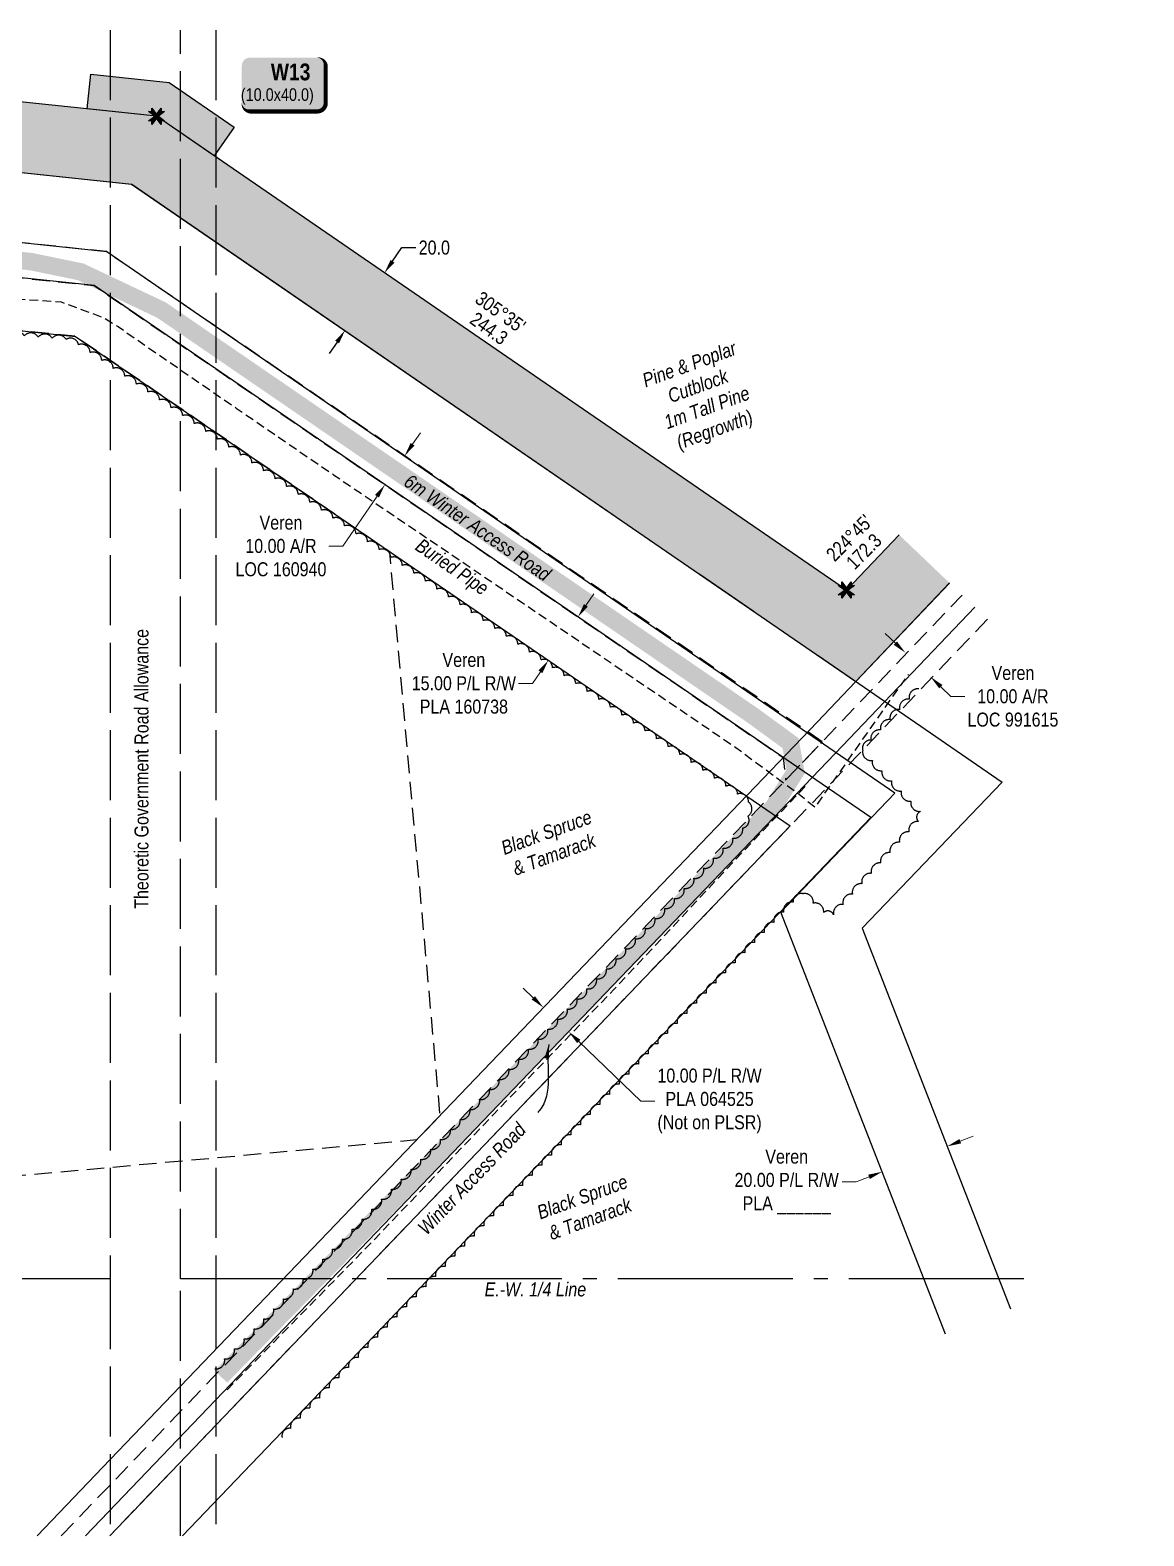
# Model space of a CAD drawing. Extents: x 407785 to 414058, y 6046536 to 6050431.
# Drawn here: x 410572 to 411368, y 6048574 to 6049649 of the extents above; entities that cross this region are included whole.
import ezdxf
from ezdxf.enums import TextEntityAlignment as Align

# ---------------------------------------------------------------- set-up
doc = ezdxf.new("R2010")
doc.units = 0
doc.header["$LTSCALE"] = 5
doc.header["$PDSIZE"] = 0.5
for name, pattern in [('0', [1, 1, 0]), ('foc-ACCESSROAD', [3.75, 2.5, -1.25]), ('foc-QUARTERLINE', [33, 25, -3, 2, -3]), ('foc-UNSURVEYED', [12.5, 10, -2.5]), ('UG_PIPE', [1.875, 1.25, -0.625])]:
    doc.linetypes.add(name, pattern=pattern)
doc.layers.get('Defpoints').update_dxf_attribs({"color": 9})
for name, color, linetype, lineweight in [('AS-GENERAL', 48, 'Continuous', 18), ('C-AR-T', 13, 'Continuous', 9), ('C-RW-T', 13, 'Continuous', 9), ('F-RW-T', 190, 'Continuous', 9)]:
    doc.layers.add(name, color=color, linetype=linetype, lineweight=lineweight)
for name, color, linetype in [('AS-PIPE-UG', 44, 'UG_PIPE'), ('AS-ROADS', 254, 'Continuous'), ('C-AR', 13, 'foc-ACCESSROAD'), ('C-RW', 13, 'Continuous'), ('C-WS', 13, 'foc-ACCESSROAD'), ('F-RW', 190, 'Continuous'), ('L-BD1', 253, 'Continuous'), ('L-MON', 1, 'Continuous'), ('L-QSEC', 8, 'foc-QUARTERLINE'), ('L-ROAD-T', 7, 'Continuous'), ('L-USEC', 7, 'foc-UNSURVEYED'), ('P-PROPOSED', 10, 'Continuous'), ('P-PROPOSED-H', 21, 'Continuous'), ('P-TEMP-BLOCKS', 250, 'Continuous'), ('P-TEMP-H', 41, 'Continuous'), ('P-TEMP_WORKSPACE', 46, 'Continuous'), ('P-TXT', 4, 'Continuous'), ('T-BUSH', 110, '0'), ('T-BUSH-T', 110, 'Continuous')]:
    doc.layers.add(name, color=color, linetype=linetype)
doc.styles.add('80', font='ARIALN.TTF', dxfattribs={"height": 10})
doc.styles.add('80CG', font='ARIALN.TTF', dxfattribs={"height": 10})
doc.styles.add('80L', font='ARIALN.TTF', dxfattribs={"height": 10})
doc.styles.add('BOLD', font='ARIALNB.TTF')
doc.dimstyles.new('Compass 5 000', dxfattribs={"dimscale": 5, "dimtxt": 9, "dimasz": 2, "dimexe": 0.2, "dimexo": 0.0625, "dimgap": 0.5, "dimtad": 0, "dimtih": 1, "dimtoh": 1, "dimzin": 0, "dimdsep": 46, "dimtxsty": '80CG', "dimcen": 0.1, "dimse1": 1, "dimse2": 1, "dimclrd": 256, "dimclrt": 256, "dimaunit": 1, "dimadec": 4, "dimazin": 0, "dimtfac": 0.06, "dimtofl": 0, "dimtmove": 0, "dimatfit": 1, "dimfxl": 0.2, "dimtolj": 1, "dimtzin": 0, "dimlwd": -1, "dimarcsym": 0})

# ---------------------------------------------------------------- blocks, each defined once
blk = doc.blocks.new('*D110')
at = {"layer": 'C-AR-T', "transparency": 16777216}
for p, q in [((411189.9645720148, 6049211.149110151), (411182.7428719965, 6049218.066266276)), ((411222.4216907378, 6049180.060729716), (411229.6433907561, 6049173.143573591)), ((411229.6433907561, 6049173.143573591), (411239.6433907561, 6049173.143573591))]:
    blk.add_line(p, q, dxfattribs=at)
for points in [[(411191.1174313691, 6049212.352726822), (411188.8117126604, 6049209.945493482), (411197.1862720326, 6049204.231954027)], [(411223.5745500922, 6049181.264346385), (411221.2688313834, 6049178.857113047), (411215.19999072, 6049186.97788584)]]:
    blk.add_solid(points, dxfattribs=at)
at = {"layer": 'Defpoints', "color": 0, "transparency": 16777216}
for p in [(411349.5412059175, 6049363.294668386), (411367.5549246049, 6049346.040600198), (411215.19999072, 6049186.97788584)]:
    blk.add_point(p, dxfattribs=at)
at = {"layer": 'C-AR-T', "transparency": 16777216, "insert": (411273.9783157217, 6049173.143573591), "char_height": 10, "attachment_point": 5, "style": '80CG'}
blk.add_mtext('\\A1;Veren\\P10.00 A/R\\PLOC 991615', dxfattribs=at)
blk = doc.blocks.new('*D111')
at = {"layer": 'C-RW-T', "transparency": 16777216}
for p, q in [((410968.8624032829, 6049238.115688995), (410974.5110170408, 6049246.367547126)), ((410930.7434645151, 6049182.429092549), (410920.7434645155, 6049182.429092549)), ((410936.3920783023, 6049190.680950723), (410930.7434645151, 6049182.429092549))]:
    blk.add_line(p, q, dxfattribs=at)
for points in [[(410967.4870935949, 6049239.057124622), (410970.2377129714, 6049237.174253369), (410963.213789525, 6049229.863830864)], [(410935.0167686143, 6049191.622386349), (410937.7673879908, 6049189.739515096), (410942.0406920603, 6049198.932808854)]]:
    blk.add_solid(points, dxfattribs=at)
at = {"layer": 'Defpoints', "color": 0, "transparency": 16777216}
for p in [(410684.6663668533, 6049420.536862193), (410663.4932693886, 6049389.605840182), (410963.213789525, 6049229.863830864)]:
    blk.add_point(p, dxfattribs=at)
at = {"layer": 'C-RW-T', "transparency": 16777216, "insert": (410881.6575163566, 6049182.429092549), "char_height": 10, "attachment_point": 5, "style": '80CG'}
blk.add_mtext('\\A1;Veren\\P15.00 P/L R/W\\PPLA 160738', dxfattribs=at)
blk = doc.blocks.new('*D112')
at = {"layer": 'C-RW-T', "transparency": 16777216}
for p, q in [((411236.3658897658, 6048855.442995355), (411245.6817471092, 6048859.078212262)), ((411161.8564480669, 6048826.368056546), (411151.8564480667, 6048826.368056546)), ((411171.1723054103, 6048830.003273454), (411161.8564480669, 6048826.368056546))]:
    blk.add_line(p, q, dxfattribs=at)
for points in [[(411235.7600202812, 6048856.995638246), (411236.9717592504, 6048853.890352464), (411227.0500324224, 6048851.807778448)], [(411170.5664359257, 6048831.555916344), (411171.7781748949, 6048828.450630562), (411180.4881627532, 6048833.63849036)]]:
    blk.add_solid(points, dxfattribs=at)
at = {"layer": 'Defpoints', "color": 0, "transparency": 16777216}
for p in [(411225.0218051788, 6048857.005453344), (411178.4599355096, 6048838.836165256), (411180.4881627532, 6048833.63849036)]:
    blk.add_point(p, dxfattribs=at)
at = {"layer": 'C-RW-T', "transparency": 16777216, "insert": (411112.3168846294, 6048826.368056546), "char_height": 10, "attachment_point": 5, "style": '80CG'}
blk.add_mtext('\\A1;Veren\\P20.00 P/L R/W\\PPLA ______', dxfattribs=at)
blk = doc.blocks.new('*D113')
at = {"layer": 'Defpoints', "color": 0, "transparency": 16777216}
for p in [(410930.8641811935, 6048942.975834694), (410956.5309295338, 6048933.637265958), (410948.9007735359, 6048925.680219514)]:
    blk.add_point(p, dxfattribs=at)
at = {"layer": 'F-RW-T', "transparency": 16777216}
for p, q in [((410931.2765639857, 6048957.854134633), (410924.0587907806, 6048964.775388129)), ((410963.7487027389, 6048926.716012461), (411008.1287177503, 6048884.159212003)), ((411008.1287177503, 6048884.159212003), (411018.1287177503, 6048884.159212003))]:
    blk.add_line(p, q, dxfattribs=at)
for points in [[(410932.4301062352, 6048959.057096834), (410930.1230217363, 6048956.651172432), (410938.4943371913, 6048950.932881137)], [(410964.9022449884, 6048927.918974662), (410962.5951604894, 6048925.51305026), (410956.5309295338, 6048933.637265958)]]:
    blk.add_solid(points, dxfattribs=at)
at = {"layer": 'F-RW-T', "transparency": 16777216, "insert": (411057.2146659088, 6048884.159212003), "char_height": 10, "attachment_point": 5, "style": '80CG'}
blk.add_mtext('\\A1;10.00 P/L R/W\\PPLA 064525\\P(Not on PLSR)', dxfattribs=at)
blk = doc.blocks.new('*D114')
at = {"layer": 'C-AR-T', "transparency": 16777216}
for p, q in [((410845.019016989, 6049353.172784041), (410850.6676307488, 6049361.424642171)), ((410819.6063911603, 6049316.04838645), (410795.2651295685, 6049280.489106614)), ((410795.2651295685, 6049280.489106614), (410785.2651295685, 6049280.489106614))]:
    blk.add_line(p, q, dxfattribs=at)
for points in [[(410843.643707301, 6049354.114219667), (410846.3943266775, 6049352.231348414), (410839.3704032297, 6049344.920925912)], [(410818.2310814722, 6049316.989822077), (410820.9817008488, 6049315.106950823), (410825.2550049201, 6049324.300244579)]]:
    blk.add_solid(points, dxfattribs=at)
at = {"layer": 'Defpoints', "color": 0, "transparency": 16777216}
for p in [(410839.3704032297, 6049344.920925912), (410889.2871639687, 6049310.751591309), (410875.171765659, 6049290.130909977)]:
    blk.add_point(p, dxfattribs=at)
at = {"layer": 'C-AR-T', "transparency": 16777216, "insert": (410750.9745429382, 6049280.489106614), "char_height": 10, "attachment_point": 5, "style": '80CG', "bg_fill": 3, "box_fill_scale": 1.1, "bg_fill_color": 256, "bg_fill_true_color": 13158600, "bg_fill_transparency": 0}
blk.add_mtext('\\A1;Veren\\P10.00 A/R\\PLOC 160940', dxfattribs=at)
blk = doc.blocks.new('*D115')
at = {"layer": 'Defpoints', "color": 0, "linetype": 'Continuous', "transparency": 16777216}
for p in [(410824.9964403613, 6049475.570954324), (410825.7204850204, 6049475.073967565), (410797.4798136894, 6049433.931005791)]:
    blk.add_point(p, dxfattribs=at)
at = {"layer": 'P-TXT', "transparency": 16777216}
for p, q in [((410830.655588062, 6049483.815591811), (410837.3502953523, 6049493.568904078)), ((410837.3502953523, 6049493.568904078), (410847.3502953523, 6049493.568904079)), ((410791.0966213294, 6049426.183355063), (410785.4374736287, 6049417.938717576))]:
    blk.add_line(p, q, dxfattribs=at)
at = {"layer": 'P-TXT', "linetype": 'Continuous', "transparency": 16777216}
for points in [[(410829.2814818141, 6049484.758783095), (410832.0296943099, 6049482.872400528), (410824.9964403613, 6049475.570954324)], [(410789.7225150815, 6049427.126546347), (410792.4707275773, 6049425.24016378), (410796.7557690302, 6049434.427992551)]]:
    blk.add_solid(points, dxfattribs=at)
at = {"layer": 'P-TXT', "linetype": 'Continuous', "transparency": 16777216, "insert": (410860.5562980804, 6049493.568904078), "char_height": 10, "attachment_point": 5, "style": '80CG'}
blk.add_mtext('\\A1;20.0', dxfattribs=at)
blk = doc.blocks.new('TEMP')
h = blk.add_hatch(color=255)
h.dxf.hatch_style = 1
h.paths.add_polyline_path([(-5.274161e-10, 0.2514284397220763), (-0.6656854269836912, 1.152061669657268), (-0.6656854269836914, 0.6656854303339061), (-1.152061663105632, 0.6656854303339061), (-0.2514284404497629, 5.273253e-10), (-1.152061661774314, -0.665685419564579), (-0.6656854224511335, -0.6656854195645793), (-0.6656854224511335, -1.152061655686338), (-5.273251e-10, -0.2514284436956587), (0.6656854183820542, -1.152061663420681), (0.6656854183820542, -0.6656854208922597), (1.152061656810019, -0.6656854053035205), (0.2514284429676993, 5.273253e-10), (1.152061671303363, 0.6656854258011663), (0.6656854287749412, 0.6656854258011663), (0.6656854131859291, 1.15206166422904)])
h.paths.add_polyline_path([(0.5656854229146121, 0.8485281473411305), (0.5656854319800914, 0.5656854258011663), (0.8485281444547581, 0.5656854258011663), (0.0831890339399251, 0), (0.8485281399220186, -0.5656854150320215), (0.5656854183820542, -0.5656854240973189), (0.5656854183820542, -0.8485281365719859), (0, -0.08318903609469999), (-0.5656854224511337, -0.8485281320390644), (-0.5656854224511337, -0.5656854195645792), (-0.8485281349258001, -0.5656854195645794), (-0.0831890328488955, 0), (-0.8485281394583584, 0.5656854303339058), (-0.5656854269836913, 0.5656854303339061), (-0.5656854269836913, 0.8485281428085727), (0, 0.0831890306941206)], flags=16)
h = blk.add_hatch(color=1)
h.dxf.hatch_style = 1
h.paths.add_polyline_path([(0, 0.0831890306941205), (-0.5656854269836911, 0.8485281428085727), (-0.5656854269836912, 0.5656854303339061), (-0.8485281394583578, 0.5656854303339061), (-0.0831890328488953, -1e-16), (-0.8485281349258001, -0.5656854195645793), (-0.5656854224511337, -0.5656854195645793), (-0.5656854224511337, -0.848528132039064), (0, -0.08318903609469999), (0.5656854183820542, -0.8485281365719856), (0.5656854183820542, -0.5656854240973191), (0.8485281399220184, -0.5656854150320213), (0.0831890339399251, -1e-16), (0.8485281444547581, 0.5656854258011663), (0.5656854319800914, 0.5656854258011663), (0.5656854229146121, 0.8485281473411308)])
at = {"color": 1}
for p, q in [((-0.0831890328488953, 0), (0.0831890339399252, 0)), ((0, 0.0831890306941205), (0, -0.08318903609469999))]:
    blk.add_line(p, q, dxfattribs=at)
at = {"color": 255, "flags": 128}
blk.add_lwpolyline([(-0.251428440449763, 5.27325e-10), (-1.152061663105632, 0.6656854303339061), (-0.6656854269836914, 0.6656854303339061), (-0.6656854269836914, 1.152061669657268), (-5.274159999999999e-10, 0.2514284397220763), (0.6656854131859291, 1.15206166422904), (0.6656854287749412, 0.6656854258011663), (1.152061671303363, 0.6656854258011663), (0.2514284429676991, 5.27325e-10), (1.152061656810019, -0.6656854053035204), (0.6656854183820542, -0.6656854208922596), (0.6656854183820542, -1.152061663420681), (-5.27325e-10, -0.2514284436956586), (-0.6656854224511335, -1.152061655686338), (-0.6656854224511335, -0.6656854195645793), (-1.152061661774314, -0.6656854195645793)], close=True, dxfattribs=at)
at = {"color": 1, "flags": 128}
blk.add_lwpolyline([(-0.0831890328488953, 0), (-0.8485281394583578, 0.5656854303339061), (-0.5656854269836913, 0.5656854303339061), (-0.5656854269836913, 0.8485281428085727), (0, 0.0831890306941205), (0.5656854229146121, 0.8485281473411305), (0.5656854319800914, 0.5656854258011663), (0.8485281444547581, 0.5656854258011663), (0.0831890339399252, 0), (0.8485281399220184, -0.5656854150320214), (0.5656854183820542, -0.5656854240973189), (0.5656854183820542, -0.8485281365719856), (0, -0.08318903609469999), (-0.5656854224511335, -0.848528132039064), (-0.5656854224511335, -0.5656854195645792), (-0.8485281349258001, -0.5656854195645792)], close=True, dxfattribs=at)
blk = doc.blocks.new('*U128')
h = blk.add_hatch(color=191)
edge = h.paths.add_edge_path()
edge.add_line((-23.99999999999998, -20), (23.99999999999998, -20))
edge.add_arc((23.99999999999998, -14), 6, 270, 360)
edge.add_line((29.99999999999998, -14), (29.99999999999998, 12.5))
edge.add_arc((23.99999999999998, 12.5), 6, 0, 90)
edge.add_line((23.99999999999998, 18.5), (-23.99999999999998, 18.5))
edge.add_arc((-23.99999999999998, 12.5), 6, 90, 180)
edge.add_line((-29.99999999999998, 12.5), (-29.99999999999998, -14))
edge.add_arc((-23.99999999999998, -14), 6, 180, 270)
at = {"color": 250, "flags": 128}
blk.add_lwpolyline([(-23.99999999999998, -20, 3, 3, 0), (23.99999999999998, -20, 3, 3, 0.414213562373095), (29.99999999999998, -14, 3, 3, 0), (29.99999999999998, 12.5, 3, 0, 0.414213562373095), (23.99999999999998, 18.5, 0, 0, 0), (-23.99999999999998, 18.5, 0, 0, 0.414213562373095), (-29.99999999999998, 12.5, 0, 0, 0), (-29.99999999999998, -14, 0, 3, 0.414213562373095)], format="xyseb", close=True, dxfattribs=at)
at = {"flags": 128}
blk.add_lwpolyline([(14.69112114905817, -10.31192281737396, 0, 7.499999999999998, 0), (-3.398394867633906e-15, 0, 0, 0, 0)], format="xyseb", dxfattribs=at)
at = {"color": 250}
for tag, p, height, style in [('TEMP_AREA_W1_001', (-9.212824010914055, 2.244292974654144), 12, 'BOLD'), ('ENTER_TEXT_001', (-30.65893587994544, -12.47010782646594), 9, '80')]:
    blk.add_attdef(tag, p, '', height=height, dxfattribs=dict(at, style=style))

msp = doc.modelspace()

# ---------------------------------------------------------------- hatches: boundary and pattern name
at = {"layer": 'P-PROPOSED-H', "linetype": 'Continuous'}
h = msp.add_hatch(color=256, dxfattribs=at)
h.dxf.hatch_style = 1
h.paths.add_polyline_path([(411192.5978581518, 6049288.543248881), (411154.9697786585, 6049249.076113087), (410662.1079205522, 6049587.378197976), (410437.5284258355, 6049611.024040682), (410324.5046889901, 6049600.969768992), (410282.9554334854, 6049572.147259084), (410041.8189943646, 6049550.576174601), (410046.2690562944, 6049500.799343629), (410300.5769855409, 6049523.548695985), (410342.1153700307, 6049552.363664647), (410437.1222456464, 6049560.815207367), (410644.273234913, 6049539.004401683), (411161.7744279793, 6049183.789792105), (411228.768442732, 6049254.058110675)])
at = {"layer": 'P-TEMP-H'}
h = msp.add_hatch(color=256, dxfattribs=at)
h.dxf.hatch_style = 1
h.paths.add_polyline_path([(410612.4045634409, 6049592.611435176), (410615.0211820354, 6049617.463113731), (410671.0257534434, 6049611.566425391), (410717.4547247188, 6049579.697418846), (410703.3130522334, 6049559.094853005), (410662.1079205522, 6049587.378197976)])

# ---------------------------------------------------------------- linework, layer by layer
at = {"layer": 'AS-PIPE-UG', "flags": 128}
for points in [[(410403.0896594545, 6049470.761125834), (410463.5558742539, 6049465.788287575), (410511.2151563398, 6049461.827509369), (410561.4908010701, 6049457.129551593), (410593.9591867746, 6049454.778073808), (410624.8457601062, 6049443.373031694), (410634.6889811705, 6049437.165730051), (410655.9297476205, 6049422.39964899), (410718.9373576528, 6049379.043496314), (410788.597075954, 6049331.379216401), (410882.5287430232, 6049267.77936381), (410985.4739918084, 6049198.009693306), (411075.9871449362, 6049136.653865223), (411107.3535096985, 6049113.408969992), (411121.339929677, 6049103.19341078), (411132.6650065654, 6049093.957425752), (411199.3160327718, 6049188.786202845)], [(411125.5481003478, 6049108.84595357), (411080.5701526619, 6049061.718940102), (410988.8975035782, 6048963.786512198), (410903.0423255865, 6048874.782702953), (410816.9522497082, 6048784.416985726), (410712.0753406321, 6048677.553440271)]]:
    msp.add_lwpolyline(points, dxfattribs=at)
at = {"layer": 'AS-ROADS', "const_width": 12.49456849999994, "flags": 128}
msp.add_lwpolyline([(410708.0820765395, 6048687.344184155), (410896.8675098334, 6048880.142872844), (411102.6255649777, 6049093.874961593), (411118.7160702925, 6049119.471334634), (411115.1076389092, 6049139.72503018), (411088.054399193, 6049159.446457093), (410665.5730555888, 6049449.015578817), (410607.8956284795, 6049476.296219672), (410572.5884768118, 6049483.558062885), (410459.3876862018, 6049495.500371476), (410427.2116734006, 6049491.164756194), (410401.2804459357, 6049473.414972183), (410383.1458292148, 6049453.576096324)], dxfattribs=at)
at = {"layer": 'C-AR', "flags": 128}
for points in [[(410593.9889715696, 6048573.615783369), (411143.2678768135, 6049146.426845228), (411237.7197250082, 6049245.51964189)], [(411255.8082170432, 6049228.278312942), (411161.3304597923, 6049129.158334168), (410805.2536350741, 6048757.826498711), (410703.0726816544, 6048651.267918229), (410628.6106426484, 6048573.615783369)]]:
    msp.add_lwpolyline(points, dxfattribs=at)
at = {"layer": 'C-RW', "flags": 128}
for points in [[(410680.5431488838, 6048573.615783369), (411172.4727417342, 6049086.620578409), (410617.4956982312, 6049466.516950189), (410436.507424992, 6049485.544517423), (410346.3452531805, 6049301.859247565), (410232.2716456362, 6049291.646937821)], [(410232.2716456362, 6049291.646937821), (410215.6964223891, 6049290.16305984), (410219.0387415966, 6049252.828664441), (410370.6987275679, 6049266.405851878), (410458.621734581, 6049445.529324015), (410604.1468024966, 6049430.230056471), (411114.8232153701, 6049080.658630629), (410628.6106426484, 6048573.615783369)]]:
    msp.add_lwpolyline(points, dxfattribs=at)
at = {"layer": 'C-RW'}
for points in [[(411050.2917784806, 6049260.306911671), (411088.353052526, 6049234.167507102)], [(411134.7918382073, 6049202.274664926), (411266.3544534187, 6049111.92118854), (411166.2674770504, 6049007.573343273), (411272.3232629008, 6048735.787478318)]]:
    msp.add_lwpolyline(points, dxfattribs=at)
at = {"layer": 'F-RW', "flags": 128}
for points in [[(410576.6777198266, 6048573.615783369), (410628.9764644527, 6048628.154671999), (410628.9764644527, 6048628.154671999), (410628.9764644527, 6048628.154671999), (411134.2365853238, 6049155.061100772), (411228.6754789907, 6049254.140306371)], [(411246.7639710261, 6049236.898977423), (411152.299168303, 6049137.792589691), (410611.2998071045, 6048573.615783369)]]:
    msp.add_lwpolyline(points, dxfattribs=at)
at = {"layer": 'L-QSEC'}
for p, q in [((410628.9764644527, 6048757.066375286), (409852.107897114, 6048757.066450138)), ((411281.7519196278, 6048757.066433342), (410679.2471113552, 6048757.066375286))]:
    msp.add_line(p, q, dxfattribs=at)
at = {"layer": 'L-USEC'}
for p, q in [((410628.9764644527, 6049648.918551242), (410628.9764644527, 6048757.066370435)), ((410679.2471113552, 6048757.066375286), (410679.2471113552, 6049648.918551241)), ((410704.3816851333, 6049648.918551242), (410704.3816851333, 6048757.066377708)), ((410628.9764644527, 6048757.066375286), (410628.9764644527, 6048573.615783369)), ((410679.2471113552, 6048573.615783369), (410679.2471113552, 6048757.066375286)), ((410704.3816851333, 6048757.066368014), (410704.3816851333, 6048573.615783369))]:
    msp.add_line(p, q, dxfattribs=at)
at = {"layer": 'P-TEMP_WORKSPACE', "flags": 128}
msp.add_lwpolyline([(410612.4045634409, 6049592.611435176), (410615.0211820354, 6049617.463113731), (410671.0257534434, 6049611.566425391), (410717.4547247188, 6049579.697418846), (410703.3130522334, 6049559.094853005), (410662.1079205522, 6049587.378197976)], close=True, dxfattribs=at)
at = {"layer": 'T-BUSH', "flags": 128}
for points in [[(410703.6856385374, 6048692.933408162, 0.52056705), (410710.6964365644, 6048700.058141555, 0.52056705), (410717.7072345896, 6048707.182874947, 0.52056705), (410724.7180326159, 6048714.307608352, 0.52056705), (410731.7288306426, 6048721.432341732, 0.52056705), (410738.7396286685, 6048728.557075125, 0.52056705), (410745.7504266949, 6048735.681808529, 0.52056705), (410752.7612247216, 6048742.806541909, 0.52056705), (410759.7720227479, 6048749.931275303, 0.52056705), (410766.7828207738, 6048757.056008707, 0.52056705), (410773.7936188001, 6048764.180742088, 0.52056705), (410780.8044168269, 6048771.30547548, 0.52056705), (410787.8152148527, 6048778.430208873, 0.52056705), (410794.8260128798, 6048785.554942265, 0.52056705), (410801.8368109058, 6048792.679675658, 0.52056705), (410808.8476089321, 6048799.80440905, 0.52056705), (410815.858406958, 6048806.929142443, 0.52056705), (410822.8692049843, 6048814.053875836, 0.52056705), (410829.8800030111, 6048821.178609228, 0.52056705), (410836.890801037, 6048828.303342621, 0.52056705), (410843.9015990632, 6048835.428076013, 0.52056705), (410850.91239709, 6048842.552809406, 0.52056705), (410857.9231951163, 6048849.67754281, 0.52056705), (410864.9339931422, 6048856.802276191, 0.52056705), (410871.9447911686, 6048863.927009583, 0.52056705), (410878.9555891961, 6048871.051742988, 0.52056705), (410885.9663872216, 6048878.176476369, 0.52056705), (410892.9677145852, 6048885.310459633, 0.52056705), (410899.9251237808, 6048892.487337247, 0.52056705), (410906.8825329748, 6048899.664214853, 0.52056705), (410913.8399421696, 6048906.841092461, 0.52056705), (410920.7973513636, 6048914.017970067, 0.52056705), (410927.7547605582, 6048921.194847674, 0.52056705), (410934.7121697517, 6048928.371725281, 0.52056705), (410941.6695789461, 6048935.54860288, 0.52056705), (410948.6269881409, 6048942.725480488, 0.52056705), (410955.5843973349, 6048949.902358094, 0.52056705), (410962.5418065297, 6048957.079235707, 0.52056705), (410969.4992157237, 6048964.256113314, 0.52056705), (410976.4566249186, 6048971.432990921, 0.52056705), (410983.4140341126, 6048978.609868528, 0.52056705), (410990.371443307, 6048985.786746135, 0.52056705), (410997.3288525018, 6048992.963623742, 0.52056705), (411004.2862616958, 6049000.140501341, 0.52056705), (411011.2436708906, 6049007.31737896, 0.52056705), (411018.2010800846, 6049014.494256555, 0.52056705), (411025.1584892794, 6049021.671134168, 0.52056705), (411032.1158984735, 6049028.848011775, 0.52056705), (411039.0733076679, 6049036.024889382, 0.52056705), (411046.0307168627, 6049043.201767, 0.52056705), (411052.9881260567, 6049050.378644596, 0.52056705), (411059.9455352515, 6049057.555522203, 0.52056705), (411066.9029444455, 6049064.732399802, 0.52056705), (411073.8603536403, 6049071.909277408, 0.52056705), (411080.8177628344, 6049079.086155028, 0.52056705), (411084.6728802095, 6049087.599991977, 0.52056705), (411085.1119633993, 6049097.585998216, 0.52056705), (411077.1924179978, 6049103.407162572, 0.52056705), (411068.9558309814, 6049109.070355072, 0.52056705), (411060.7067070661, 6049114.715230501, 0.52056705), (411052.446109872, 6049120.343342868, 0.52056705), (411044.1855126785, 6049125.971455247, 0.52056705), (411035.9249154853, 6049131.59956762, 0.52056705), (411027.6643182912, 6049137.227679994, 0.52056705), (411019.4037210976, 6049142.855792367, 0.52056705), (411011.1431239044, 6049148.483904741, 0.52056705), (411002.8825267115, 6049154.112017114, 0.52056705), (410994.6219295167, 6049159.740129479, 0.52056705), (410986.3613323231, 6049165.36824186, 0.52056705), (410978.1007351299, 6049170.996354226, 0.52056705), (410969.8401379363, 6049176.624466606, 0.52056705), (410961.5795407422, 6049182.252578973, 0.52056705), (410953.3189435486, 6049187.880691352, 0.52056705), (410945.0583463554, 6049193.508803719, 0.52056705), (410936.7977491618, 6049199.136916099, 0.52056705), (410928.5371519677, 6049204.765028466, 0.52056705), (410920.2765547741, 6049210.393140846, 0.52056705), (410912.0159575809, 6049216.021253211, 0.52056705), (410903.7553603869, 6049221.649365592, 0.52056705), (410895.494763194, 6049227.277477958, 0.52056705), (410887.2341659996, 6049232.905590339, 0.52056705), (410878.9735688072, 6049238.533702712, 0.52056705), (410870.7129716123, 6049244.161815085, 0.52056705), (410862.4523744187, 6049249.789927457, 0.52056705), (410854.1917772255, 6049255.418039831, 0.52056705), (410845.931180032, 6049261.046152204, 0.52056705), (410837.6705828379, 6049266.674264571, 0.52056705), (410829.4099856443, 6049272.302376951, 0.52056705), (410821.1493884511, 6049277.930489317, 0.52056705), (410812.8887912575, 6049283.558601697, 0.52056705), (410804.6281940634, 6049289.186714063, 0.52056705), (410796.3675968698, 6049294.814826444, 0.52056705), (410788.1069996766, 6049300.44293881, 0.52056705), (410779.8464024829, 6049306.07105119, 0.52056705), (410771.5858052897, 6049311.699163556, 0.52056705), (410763.3252080953, 6049317.327275936, 0.52056705), (410755.0646109021, 6049322.955388303, 0.52056705), (410746.804013708, 6049328.583500683, 0.52056705), (410738.5434165144, 6049334.21161305, 0.52056705), (410730.2828193208, 6049339.839725429, 0.52056705), (410722.0222221276, 6049345.467837802, 0.52056705), (410713.7616249335, 6049351.095950176, 0.52056705), (410705.50102774, 6049356.724062549, 0.52056705), (410697.2404305467, 6049362.352174923, 0.52056705), (410688.9798333531, 6049367.980287295, 0.52056705), (410680.7192361591, 6049373.608399661, 0.52056705), (410672.4586389654, 6049379.236512042, 0.52056705), (410664.1980417722, 6049384.864624408, 0.52056705), (410655.9374445786, 6049390.492736788, 0.52056705), (410647.6768473853, 6049396.120849155, 0.52056705), (410639.416250191, 6049401.748961534, 0.52056705), (410631.1556529978, 6049407.377073901, 0.52056705), (410622.8950558042, 6049413.005186293, 0.52056705), (410614.6344586101, 6049418.63329866, 0.52056705), (410606.3738614165, 6049424.26141104, 0.52056705), (410597.4755140325, 6049428.083453193, 0.52056705), (410587.5124827201, 6049428.890374465, 0.52056705), (410577.5494514067, 6049429.69729573, 0.52056705), (410567.586420095, 6049430.504217009, 0.52056705), (410557.6233887809, 6049431.311138281, 0.52056705), (410547.6603574684, 6049432.118059545, 0.52056705), (410539.8091331077, 6049430.017625806, 0.52056705), (410537.4955812188, 6049420.293398714, 0.52056705), (410535.18202933, 6049410.569171621, 0.52056705), (410526.7072797263, 6049409.554025776, 0.52056705), (410516.7675292523, 6049410.60971294, 0.52056705), (410506.8277787775, 6049411.665400104, 0.52056705), (410496.8880283036, 6049412.721087267, 0.52056705), (410486.9482778287, 6049413.776774443, 0.52056705), (410477.0085273547, 6049414.832461604, 0.52056705), (410467.0687768799, 6049415.888148758, 0.52056705), (410457.1290264056, 6049416.943835929, 0.52056705), (410447.1892759313, 6049417.999523093, 0.52056705), (410444.3244326649, 6049411.928637695, 0.52056705), (410445.3077707003, 6049401.981469188, 0.52056705), (410446.2911087352, 6049392.034300694, 0.52056705), (410447.2744467706, 6049382.087132192, 0.52056705), (410448.2577848064, 6049372.139963685, 0.52056705), (410449.2411228418, 6049362.192795184, 0.52056705), (410450.2244608767, 6049352.24562669, 0.52056705), (410451.2077989121, 6049342.298458188, 0.52056705), (410452.1911369479, 6049332.35128968, 0.52056705), (410453.1744749837, 6049322.404121179, 0.52056705), (410454.1578130183, 6049312.456952685, 0.52056705), (410455.1411510541, 6049302.509784183, 0.52056705), (410456.1244890895, 6049292.562615676, 0.52056705), (410457.1078271244, 6049282.615447182, 0.52056705), (410458.0911651606, 6049272.668278681, 0.52056705), (410459.0745031956, 6049262.721110179, 0.52056705), (410460.0578412305, 6049252.773941671, 0.52056705), (410461.0411792659, 6049242.826773178, 0.52056705), (410462.0245173018, 6049232.879604677, 0.52056705), (410463.0078553379, 6049222.932436175, 0.52056705), (410463.9911933721, 6049212.985267675, 0.52056705), (410464.9745314075, 6049203.038099173, 0.52056705), (410465.9578694433, 6049193.090930684, 0.52056705), (410466.9412074787, 6049183.14376217, 0.52056705), (410467.9245455144, 6049173.196593675, 0.52056705), (410468.9078835491, 6049163.249425169, 0.52056705), (410469.8912215848, 6049153.30225668, 0.52056705), (410470.8745596198, 6049143.355088159, 0.52056705), (410471.8578976552, 6049133.40791967, 0.52056705), (410472.8412356917, 6049123.460751165, 0.52056705), (410473.8245737264, 6049113.513582676, 0.52056705), (410474.8079117613, 6049103.566414155, 0.52056705), (410469.3456275187, 6049098.848878087, 0.52056705), (410459.4093125222, 6049097.761330773, 0.52056705), (410449.4729975255, 6049096.673783451, 0.52056705), (410439.5366825297, 6049095.58623613, 0.52056705), (410429.6003675331, 6049094.498688809, 0.52056705), (410419.6640525376, 6049093.41114148, 0.52056705), (410409.7277375411, 6049092.323594159, 0.52056705), (410399.7914225444, 6049091.236046856, 0.52056705), (410389.8551075486, 6049090.148499522, 0.52056705), (410379.918792552, 6049089.060952213, 0.52056705), (410369.9824775562, 6049087.97340488, 0.52056705), (410360.0461625595, 6049086.885857551, 0.52056705), (410350.1098475633, 6049085.79831023, 0.52056705), (410340.1735325675, 6049084.710762908, 0.52056705), (410330.2372175708, 6049083.623215593, 0.52056705), (410320.3009025751, 6049082.535668272, 0.52056705), (410310.3645875784, 6049081.44812095, 0.52056705), (410300.4282725826, 6049080.360573629, 0.52056705), (410290.4919575859, 6049079.273026313, 0.52056705), (410280.5556425905, 6049078.185478979, 0.52056705), (410270.6193275939, 6049077.097931677, 0.52056705), (410260.6830125973, 6049076.010384343, 0.52056705), (410250.7466976015, 6049074.922837021, 0.52056705), (410240.8103826048, 6049073.8352897, 0.52056705), (410230.874067609, 6049072.747742378, 0.52056705), (410220.9377526123, 6049071.66019505, 0.52056705), (410211.0014376161, 6049070.572647728, 0.52056705), (410201.0651226204, 6049069.485100414, 0.52056705), (410191.1288076237, 6049068.397553092, 0.52056705), (410181.1924926279, 6049067.310005782, 0.52056705), (410171.2561776312, 6049066.222458449, 0.52056705), (410161.3198626355, 6049065.134911133, 0.52056705), (410151.3835476388, 6049064.047363799, 0.52056705), (410141.4472326433, 6049062.959816477, 0.52056705), (410131.5109176468, 6049061.872269163, 0.52056705), (410121.5746026501, 6049060.784721841, 0.52056705), (410111.6382876543, 6049059.697174519, 0.52056705), (410101.7019726576, 6049058.609627198, 0.52056705), (410091.7656576626, 6049057.52207987, 0.52056705), (410081.8293426652, 6049056.434532548, 0.52056705), (410072.0400269478, 6049055.085365399, 0.52056705), (410065.9433511225, 6049047.164275904, 0.52056705), (410059.8466752977, 6049039.243186411, 0.52056705), (410053.7499994733, 6049031.32209691, 0.52056705), (410047.653323648, 6049023.401007423, 0.52056705), (410041.5566478237, 6049015.47991793, 0.52056705), (410035.4599719984, 6049007.558828436, 0.52056705), (410029.3632961736, 6048999.637738948, 0.52056705), (410026.3477181005, 6048990.196685619, 0.52056705), (410023.7722207005, 6048980.53853217, 0.52056705), (410021.1967232997, 6048970.880378723, 0.52056705), (410018.6212259004, 6048961.222225275, 0.52056705), (410016.0457284988, 6048951.564071821, 0.52056705), (410013.4702310996, 6048941.905918373, 0.52056705), (410010.894733698, 6048932.247764925, 0.52056705), (410008.319236298, 6048922.589611485, 0.52056705), (410005.7437388972, 6048912.931458036, 0.52056705), (410003.1682414972, 6048903.273304588, 0.52056705), (410000.5927440964, 6048893.615151141, 0.52056705), (409998.0172466964, 6048883.956997693, 0.52056705), (409995.4417492956, 6048874.298844245, 0.52056705), (409992.8662518956, 6048864.64069079, 0.52056705), (409990.2907544947, 6048854.982537342, 0.52056705), (409986.6319029238, 6048841.261789706, 0.52056705)], [(410703.6856385374, 6048692.933408162, 0.5205670500000372), (410710.6964365644, 6048700.058141555, 0.52056705), (410717.7072345896, 6048707.182874947, 0.52056705), (410724.7180326159, 6048714.307608352, 0.52056705), (410731.7288306426, 6048721.432341732, 0.52056705), (410738.7396286685, 6048728.557075125, 0.52056705), (410745.7504266949, 6048735.681808529, 0.52056705), (410752.7612247216, 6048742.806541909, 0.52056705), (410759.7720227479, 6048749.931275303, 0.52056705), (410766.7828207738, 6048757.056008707, 0.52056705), (410773.7936188001, 6048764.180742088, 0.52056705), (410780.8044168269, 6048771.30547548, 0.52056705), (410787.8152148527, 6048778.430208873, 0.52056705), (410794.8260128798, 6048785.554942265, 0.52056705), (410801.8368109058, 6048792.679675658, 0.52056705), (410808.8476089321, 6048799.80440905, 0.52056705), (410815.858406958, 6048806.929142443, 0.52056705), (410822.8692049843, 6048814.053875836, 0.52056705), (410829.8800030111, 6048821.178609228, 0.52056705), (410836.890801037, 6048828.303342621, 0.52056705), (410843.9015990632, 6048835.428076013, 0.52056705), (410850.91239709, 6048842.552809406, 0.52056705), (410857.9231951163, 6048849.67754281, 0.52056705), (410864.9339931422, 6048856.802276191, 0.52056705), (410871.9447911686, 6048863.927009583, 0.52056705), (410878.9555891961, 6048871.051742988, 0.52056705), (410885.9663872216, 6048878.176476369, 0.52056705), (410892.9677145852, 6048885.310459633, 0.52056705), (410899.9251237808, 6048892.487337247, 0.52056705), (410906.8825329748, 6048899.664214853, 0.52056705), (410913.8399421696, 6048906.841092461, 0.52056705), (410920.7973513636, 6048914.017970067, 0.52056705), (410927.7547605582, 6048921.194847674, 0.52056705), (410934.7121697517, 6048928.371725281, 0.52056705), (410941.6695789461, 6048935.54860288, 0.52056705), (410948.6269881409, 6048942.725480488, 0.52056705), (410955.5843973349, 6048949.902358094, 0.52056705), (410962.5418065297, 6048957.079235707, 0.52056705), (410969.4992157237, 6048964.256113314, 0.52056705), (410976.4566249186, 6048971.432990921, 0.52056705), (410983.4140341126, 6048978.609868528, 0.52056705), (410990.371443307, 6048985.786746135, 0.52056705), (410997.3288525018, 6048992.963623742, 0.52056705), (411004.2862616958, 6049000.140501341, 0.52056705), (411011.2436708906, 6049007.31737896, 0.52056705), (411018.2010800846, 6049014.494256555, 0.52056705), (411025.1584892794, 6049021.671134168, 0.52056705), (411032.1158984735, 6049028.848011775, 0.52056705), (411039.0733076679, 6049036.024889382, 0.52056705), (411046.0307168627, 6049043.201767, 0.52056705), (411052.9881260567, 6049050.378644596, 0.52056705), (411059.9455352515, 6049057.555522203, 0.52056705), (411066.9029444455, 6049064.732399802, 0.52056705), (411073.8603536403, 6049071.909277408, 0.52056705), (411080.8177628344, 6049079.086155028, 0.52056705), (411084.6728802095, 6049087.599991977, 0.52056705), (411085.1119633993, 6049097.585998216, 0.52056705), (411077.1924179978, 6049103.407162572, 0.52056705), (411068.9558309814, 6049109.070355072, 0.52056705), (411060.7067070661, 6049114.715230501, 0.52056705), (411052.446109872, 6049120.343342868, 0.52056705), (411044.1855126785, 6049125.971455247, 0.52056705), (411035.9249154853, 6049131.59956762, 0.52056705), (411027.6643182912, 6049137.227679994, 0.52056705), (411019.4037210976, 6049142.855792367, 0.52056705), (411011.1431239044, 6049148.483904741, 0.52056705), (411002.8825267115, 6049154.112017114, 0.52056705), (410994.6219295167, 6049159.740129479, 0.52056705), (410986.3613323231, 6049165.36824186, 0.52056705), (410978.1007351299, 6049170.996354226, 0.52056705), (410969.8401379363, 6049176.624466606, 0.52056705), (410961.5795407422, 6049182.252578973, 0.52056705), (410953.3189435486, 6049187.880691352, 0.52056705), (410945.0583463554, 6049193.508803719, 0.52056705), (410936.7977491618, 6049199.136916099, 0.52056705), (410928.5371519677, 6049204.765028466, 0.52056705), (410920.2765547741, 6049210.393140846, 0.52056705), (410912.0159575809, 6049216.021253211, 0.52056705), (410903.7553603869, 6049221.649365592, 0.52056705), (410895.494763194, 6049227.277477958, 0.52056705), (410887.2341659996, 6049232.905590339, 0.52056705), (410878.9735688072, 6049238.533702712, 0.52056705), (410870.7129716123, 6049244.161815085, 0.52056705), (410862.4523744187, 6049249.789927457, 0.52056705), (410854.1917772255, 6049255.418039831, 0.52056705), (410845.931180032, 6049261.046152204, 0.52056705), (410837.6705828379, 6049266.674264571, 0.52056705), (410829.4099856443, 6049272.302376951, 0.52056705), (410821.1493884511, 6049277.930489317, 0.52056705), (410812.8887912575, 6049283.558601697, 0.52056705), (410804.6281940634, 6049289.186714063, 0.52056705), (410796.3675968698, 6049294.814826444, 0.52056705), (410788.1069996766, 6049300.44293881, 0.52056705), (410779.8464024829, 6049306.07105119, 0.52056705), (410771.5858052897, 6049311.699163556, 0.52056705), (410763.3252080953, 6049317.327275936, 0.52056705), (410755.0646109021, 6049322.955388303, 0.52056705), (410746.804013708, 6049328.583500683, 0.52056705), (410738.5434165144, 6049334.21161305, 0.52056705), (410730.2828193208, 6049339.839725429, 0.52056705), (410722.0222221276, 6049345.467837802, 0.52056705), (410713.7616249335, 6049351.095950176, 0.52056705), (410705.50102774, 6049356.724062549, 0.52056705), (410697.2404305467, 6049362.352174923, 0.52056705), (410688.9798333531, 6049367.980287295, 0.52056705), (410680.7192361591, 6049373.608399661, 0.52056705), (410672.4586389654, 6049379.236512042, 0.52056705), (410664.1980417722, 6049384.864624408, 0.52056705), (410655.9374445786, 6049390.492736788, 0.52056705), (410647.6768473853, 6049396.120849155, 0.52056705), (410639.416250191, 6049401.748961534, 0.52056705), (410631.1556529978, 6049407.377073901, 0.52056705), (410622.8950558042, 6049413.005186293, 0.52056705), (410614.6344586101, 6049418.63329866, 0.52056705), (410606.3738614165, 6049424.26141104, 0.52056705), (410597.4755140325, 6049428.083453193, 0.52056705), (410587.5124827201, 6049428.890374465, 0.52056705), (410577.5494514067, 6049429.69729573, 0.52056705), (410567.586420095, 6049430.504217009, 0.52056705), (410557.6233887809, 6049431.311138281, 0.52056705), (410547.6603574684, 6049432.118059545, 0.00293343675238603), (410547.615562968, 6049432.155230558, 0.00293343675238603)], [(411206.6933912567, 6049178.416148559, 0.52056705), (411199.8728154606, 6049171.109106715, 0.52056705), (411193.0522396648, 6049163.802064854, 0.52056705), (411186.2316638685, 6049156.495022996, 0.52056705), (411179.4110880724, 6049149.187981133, 0.52056705), (411172.5905122759, 6049141.880939289, 0.52056705), (411166.6832283085, 6049134.577550333, 0.52056705), (411173.5620368902, 6049127.325301878, 0.52056705), (411180.4408454725, 6049120.073053449, 0.52056705), (411187.3196540548, 6049112.820805008, 0.52056705), (411194.1984626374, 6049105.568556579, 0.52056705), (411201.0772712197, 6049098.316308144, 0.52056705), (411207.9560798015, 6049091.064059701, 0.52056705), (411206.4058782195, 6049083.72308626, 0.52056705), (411199.68125337, 6049076.327646083, 0.52056705), (411192.9566285201, 6049068.932205892, 0.52056705), (411186.2320036706, 6049061.536765715, 0.52056705), (411179.5073788223, 6049054.141325536, 0.52056705), (411172.782753972, 6049046.745885347, 0.52056705), (411166.058129122, 6049039.350445156, 0.52056705), (411159.3335042726, 6049031.95500498, 0.52056705), (411152.6088794231, 6049024.559564789, 0.52056705), (411145.884254574, 6049017.164124612, 0.52056705), (411138.7285284114, 6049018.73310836, 0.52056705), (411131.3252796811, 6049025.449135691, 0.52056705), (411123.9220309489, 6049032.165163014, 0.52056705), (411116.9712430347, 6049026.220092613, 0.52056705), (411110.0662790499, 6049018.992742667, 0.52056705), (411103.1613150647, 6049011.765392721, 0.52056705), (411096.2563510799, 6049004.538042767, 0.52056705), (411089.3513870952, 6048997.310692821, 0.52056705), (411082.4464231104, 6048990.083342887, 0.52056705), (411075.5414591263, 6048982.855992935, 0.52056705), (411068.6364951408, 6048975.628642988, 0.52056705), (411061.731531156, 6048968.401293053, 0.52056705), (411054.8265671713, 6048961.173943095, 0.52056705), (411047.9216031865, 6048953.946593141, 0.52056705), (411041.0166392021, 6048946.719243195, 0.52056705), (411034.1116752173, 6048939.491893267, 0.52056705), (411027.2067112332, 6048932.264543309, 0.52056705), (411020.3017472478, 6048925.037193363, 0.52056705), (411013.396783263, 6048917.809843428, 0.52056705), (411006.4918192782, 6048910.582493463, 0.52056705), (410999.5868552934, 6048903.355143515, 0.52056705), (410992.6818913082, 6048896.127793576, 0.52056705), (410985.7769273234, 6048888.900443641, 0.52056705), (410978.8719633395, 6048881.673093683, 0.52056705), (410971.9669993539, 6048874.445743737, 0.52056705), (410965.0620353691, 6048867.218393795, 0.52056705), (410958.1570713843, 6048859.991043837, 0.52056705), (410951.2521073995, 6048852.763693897, 0.52056705), (410944.3471434148, 6048845.53634395, 0.52056705), (410937.44217943, 6048838.308994004, 0.52056705), (410930.5372154464, 6048831.081644057, 0.52056705), (410923.6322514609, 6048823.854294104, 0.52056705), (410916.7272874761, 6048816.626944169, 0.52056705), (410909.8223234913, 6048809.399594218, 0.52056705), (410902.9173595065, 6048802.172244271, 0.52056705), (410896.0123955217, 6048794.944894325, 0.52056705), (410889.1074315369, 6048787.717544379, 0.52056705), (410882.2024675529, 6048780.490194424, 0.52056705), (410875.297503567, 6048773.262844478, 0.52056705), (410868.3925395822, 6048766.03549455, 0.52056705), (410861.4875755974, 6048758.808144592, 0.52056705), (410854.5826116126, 6048751.580794645, 0.52056705), (410847.6776476278, 6048744.353444699, 0.52056705), (410840.772683643, 6048737.126094745, 0.52056705), (410833.8677196591, 6048729.898744799, 0.52056705), (410826.9627556735, 6048722.671394853, 0.52056705), (410820.0577916887, 6048715.444044924, 0.52056705), (410813.1528277044, 6048708.216694966, 0.52056705), (410806.2478637196, 6048700.98934502, 0.52056705), (410799.3428997349, 6048693.761995066, 0.52056705), (410792.4379357501, 6048686.53464512, 0.52056705), (410785.532971766, 6048679.307295173, 0.52056705), (410778.6280077805, 6048672.079945234, 0.52056705), (410771.7230437957, 6048664.852595299, 0.52056705), (410764.8180798105, 6048657.625245341, 0.52056705), (410757.9131158257, 6048650.397895394, 0.52056705), (410751.7797283045, 6048643.978146055, 0.52056705)]]:
    msp.add_lwpolyline(points, format="xyb", dxfattribs=at)

# ---------------------------------------------------------------- block references
at = {"layer": 'L-MON', "color": 6, "linetype": 'Continuous', "xscale": 4.997809999999981, "yscale": 4.997809999999981, "zscale": 4.997809999999981}
for p in [(410662.1079205522, 6049587.378197976), (411154.9697786585, 6049249.076113087)]:
    msp.add_blockref('TEMP', p, dxfattribs=at)
at = {"layer": 'P-TEMP-BLOCKS', "color": 3, "xscale": 0.9995620000000001, "yscale": 0.9995620000000001, "zscale": 0.9995620000000001}
msp.add_blockref('*U128', (410752.9652560453, 6049610.833532924), dxfattribs=at).add_auto_attribs({'TEMP_AREA_W1_001': 'W13', 'ENTER_TEXT_001': '(10.0x40.0)'})

# ---------------------------------------------------------------- texts
at = {"layer": 'AS-GENERAL', "char_height": 9.99565479999998, "attachment_point": 1, "style": '80L'}
for s, width, insert, rotation in [('{\\fArial Narrow|b0|i1|c0|p34;6m Winter Access Road}', 123.4842466304007, (410843.5759353489, 6049332.502528692), 325.5732228903856), ('{\\fArial Narrow|b0|i1|c0|p34;Buried Pipe}', 116.5577112150384, (410851.7522535877, 6049286.573980288), 325.5732228903856), ('{\\fArial Narrow|b0|i1|c0|p34;Winter Access Road}', 116.5577112150384, (410847.8328713254, 6048794.764439436), 46.20141493369795)]:
    msp.add_mtext_dynamic_manual_height_columns(s, width=width, gutter_width=49.97827399999974, heights=[0], dxfattribs=dict(at, insert=insert, rotation=rotation))
at = {"layer": 'L-BD1', "linetype": 'Continuous', "style": '80L'}
for s, p in [("305°35'", (410907.8981209782, 6049447.498984626)), ('244.3', (410899.6086117203, 6049435.915863609))]:
    msp.add_text(s, height=9.995619999999908, rotation=324.4103999999886, dxfattribs=at).set_placement(p, align=Align.MIDDLE)
at = {"layer": 'L-BD1', "linetype": 'Continuous', "insert": (411141.6344706493, 6049277.905483337), "char_height": 9.995619999999908, "width": 32.78686089304194, "attachment_point": 1, "rotation": 45.24276968750076, "line_spacing_factor": 0.8537721691849178, "style": '80L'}
msp.add_mtext("\\pi-2.97394,t7.02168;224°45'\\P\\pi2.95116,tz;172.3", dxfattribs=at)
at = {"layer": 'L-QSEC', "insert": (410896.5058636548, 6048754.655024469), "char_height": 9.99565479999998, "attachment_point": 1, "style": '80L'}
msp.add_mtext_dynamic_manual_height_columns('{\\fArial Narrow|b0|i1|c0|p34;E.-W. 1/4 Line}', width=122.0149350688485, gutter_width=49.97827399999974, heights=[0], dxfattribs=at)
at = {"layer": 'T-BUSH-T', "insert": (411004.7523610842, 6049401.827847099), "char_height": 9.99565479999998, "attachment_point": 1, "rotation": 20.000000000000007, "style": '80'}
msp.add_mtext_dynamic_manual_height_columns('\\pi3.60926;{\\fArial Narrow|b0|i1|c0|p34;Pine & Poplar \\P\\pi16.77884;\\C48;Cutblock\\C256;\\P\\pi8.01048;1m Tall Pine \\P\\pi11.34464;(Regrowth)}', width=77.67901809525469, gutter_width=44.98044659999983, heights=[0], dxfattribs=at)

# ---------------------------------------------------------------- dimensions: what is measured, and where the dimension line sits
at = {"layer": 'C-AR-T'}
dim = msp.add_linear_dim(base=(411215.19999072, 6049186.97788584), p1=(411349.5412059173, 6049363.294668385), p2=(411367.5549246045, 6049346.040600197), angle=316.23393164593466, text='Veren\\P10.00 A/R\\PLOC 991615', dimstyle='Compass 5 000', override={"dimtxt": 10}, dxfattribs=at)
dim.commit()
dim.dimension.update_dxf_attribs({"geometry": '*D110', "text_midpoint": (411273.9783157217, 6049173.143573591), "dimtype": 161})
at = {"layer": 'C-RW-T'}
dim = msp.add_aligned_dim(p1=(411225.0218051792, 6048857.005453344), p2=(411178.4599355098, 6048838.836165257), distance=5.579384381925575, text='Veren\\P20.00 P/L R/W\\PPLA ______', dimstyle='Compass 5 000', dxfattribs=at)
dim.commit()
dim.dimension.update_dxf_attribs({"geometry": '*D112', "text_midpoint": (411112.3168846294, 6048826.368056546)})
at = {"layer": 'F-RW-T'}
dim = msp.add_linear_dim(base=(410956.5309295338, 6048933.637265958), p1=(410930.8641811931, 6048942.975834694), p2=(410948.900773536, 6048925.680219514), angle=316.2014149335949, text='10.00 P/L R/W\\PPLA 064525\\P(Not on PLSR)', dimstyle='Compass 5 000', dxfattribs=at)
dim.commit()
dim.dimension.update_dxf_attribs({"geometry": '*D113', "text_midpoint": (411057.2146659088, 6048884.159212003), "dimtype": 161})
at = {"layer": 'P-TXT', "color": 6, "linetype": 'Continuous'}
dim = msp.add_linear_dim(base=(410824.9964403613, 6049475.570954324), p1=(410797.4798136899, 6049433.931005792), p2=(410825.7204850208, 6049475.073967565), angle=55.53416128418602, text='20.0', dimstyle='Compass 5 000', dxfattribs=at)
dim.commit()
dim.dimension.update_dxf_attribs({"geometry": '*D115', "text_midpoint": (410860.5562980804, 6049493.568904078), "dimtype": 161})

# ---------------------------------------------------------------- leaders
at = {"layer": 'AS-GENERAL', "path_type": 1}
msp.add_leader([(410942.2797518725, 6048924.411765048), (410935.6503841881, 6048877.370564726), (410934.4900483976, 6048876.045451058)], dimstyle='Compass 5 000', override={"dimgap": 0.5, "dimtad": 0}, dxfattribs=at)

# ---------------------------------------------------------------- next in the draw order: texts
at = {"layer": 'L-ROAD-T', "insert": (410646.3280026139, 6049121.343970334), "char_height": 9.99565479999998, "width": 251.7985297283777, "attachment_point": 2, "rotation": 90, "style": '80L', "bg_fill": 2}
msp.add_mtext('Theoretic Government Road Allowance', dxfattribs=at)

# ---------------------------------------------------------------- next in the draw order: linework, layer by layer
at = {"layer": 'C-AR', "flags": 128}
msp.add_lwpolyline([(411137.7498136367, 6049140.672377694), (410626.3948244549, 6049490.708306854), (410436.7022642202, 6049510.648563139), (410359.6754944967, 6049503.757172944), (410361.9023149033, 6049478.867451412), (410436.5076323646, 6049485.542200369), (410617.4956982312, 6049466.516950189), (411109.9081541572, 6049129.447682878), (411111.5706872317, 6049113.37168755)], close=True, dxfattribs=at)
at = {"layer": 'C-RW'}
msp.add_lwpolyline([(411225.7613932313, 6048717.618190231), (411108.1031388072, 6049019.13734066), (411189.5404939032, 6049104.041619284), (410626.6164820302, 6049490.641880442), (410436.7376720121, 6049510.62096668), (410359.7450503855, 6049503.766608877), (410318.2024591092, 6049474.944509456), (410050.7223972076, 6049451.01683168), (410046.2690562944, 6049500.799343629), (410300.576985541, 6049523.548695983), (410342.1289448392, 6049552.377294851), (410437.1404624869, 6049560.835806035), (410644.4584096038, 6049539.021770334), (410988.3222979759, 6049302.86579501)], dxfattribs=at)
at = {"layer": 'C-WS', "flags": 128}
msp.add_lwpolyline([(410439.8486799815, 6049447.4987382), (410436.507424992, 6049485.544517423), (410050.6628625161, 6049451.01720869), (410085.1753596272, 6049065.174937748), (410109.717191075, 6048790.072027448), (410848.1736774759, 6048856.605604698), (410864.7064905145, 6048873.8406125), (410828.7471223722, 6049276.268173642), (410604.0822861729, 6049430.206255409)], close=True, dxfattribs=at)
at = {"layer": 'P-PROPOSED', "flags": 128}
msp.add_lwpolyline([(411192.5978581518, 6049288.543248881), (411154.9697786585, 6049249.076113087), (410662.1079205522, 6049587.378197976), (410437.5284258355, 6049611.024040682), (410324.5046889901, 6049600.969768992), (410282.9554334854, 6049572.147259084), (410041.8189943646, 6049550.576174601), (410046.2690562944, 6049500.799343629), (410300.5769855409, 6049523.548695985), (410342.1153700307, 6049552.363664647), (410437.1222456464, 6049560.815207367), (410644.273234913, 6049539.004401683), (411161.7744279793, 6049183.789792105), (411228.768442732, 6049254.058110675)], dxfattribs=at)

# ---------------------------------------------------------------- next in the draw order: texts
at = {"layer": 'T-BUSH-T', "char_height": 9.99565479999998, "attachment_point": 1, "rotation": 20.000000000000007, "style": '80', "bg_fill": 3, "box_fill_scale": 1.15, "bg_fill_color": 256, "bg_fill_true_color": 256, "bg_fill_transparency": 0}
for insert in [(410902.0642480075, 6049067.295112157), (410927.7356340701, 6048806.982154774)]:
    msp.add_mtext_dynamic_manual_height_columns('\\pi5.49793;{\\fArial Narrow|b0|i1|c0|p34;Black Spruce\\P\\pi8.12298;& Tamarack}', width=77.67901809525469, gutter_width=44.98044659999983, heights=[0], dxfattribs=dict(at, insert=insert))

# ---------------------------------------------------------------- next in the draw order: dimensions: what is measured, and where the dimension line sits
at = {"layer": 'C-AR-T'}
dim = msp.add_linear_dim(base=(410839.3704032297, 6049344.920925912), p1=(410875.1717656594, 6049290.130909977), p2=(410889.2871639691, 6049310.751591309), angle=55.607334438850664, text='Veren\\P10.00 A/R\\PLOC 160940', dimstyle='Compass 5 000', override={"dimtfill": 1}, dxfattribs=at)
dim.commit()
dim.dimension.update_dxf_attribs({"geometry": '*D114', "text_midpoint": (410750.9745429382, 6049280.489106614), "dimtype": 161})

# ---------------------------------------------------------------- next in the draw order: dimensions: what is measured, and where the dimension line sits
at = {"layer": 'C-RW-T'}
dim = msp.add_linear_dim(base=(410963.213789525, 6049229.863830864), p1=(410663.4932693891, 6049389.605840182), p2=(410684.6663668535, 6049420.536862192), angle=55.60733444857355, text='Veren\\P15.00 P/L R/W\\PPLA 160738', dimstyle='Compass 5 000', override={"dimtxt": 10}, dxfattribs=at)
dim.commit()
dim.dimension.update_dxf_attribs({"geometry": '*D111', "text_midpoint": (410881.6575163566, 6049182.429092549), "dimtype": 161})

doc.saveas('drawing.dxf')
